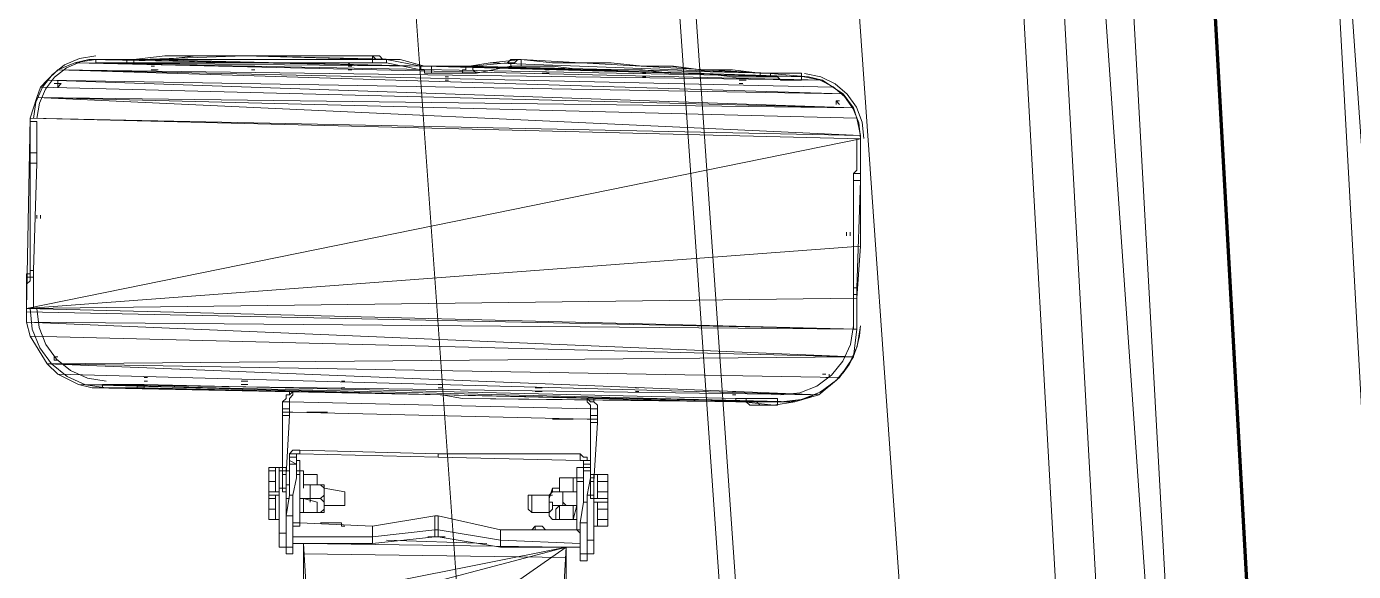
# Paper-space layout '01 Roof Support Layout' of a CAD drawing. Header units: millimetres. Extents: x 5 to 415, y 5 to 292.
# Drawn here: x 237.56 to 260.57, y 218.42 to 227.87 of the extents above; entities that cross this region are included whole.
import ezdxf

# ---------------------------------------------------------------- set-up
doc = ezdxf.new("R2010")
doc.units = ezdxf.units.MM
doc.layers.add('EXISTING', color=7, linetype='Continuous')
doc.layers.add('LOAD_BEARING_WALLS', color=7, linetype='Continuous')

# ---------------------------------------------------------------- blocks, each defined once
blk = doc.blocks.new('SHEET_01')
at = {"layer": 'EXISTING', "color": 254, "linetype": 'Continuous', "lineweight": 13}
for p, q in [((272.12, 62.3), (258.5, 257.42)), ((267.56, 66.26), (254.54, 252.92)), ((263.06, 70.22), (250.58, 248.36)), ((260.24, 69.98), (247.76, 248.18)), ((247.7, 245.06), (259.7, 73.1)), ((243.32, 242.12), (255.2, 74.72)), ((259.64, 240.56), (269.66, 59.42)), ((257.6, 238.28), (267.38, 61.4)), ((256.28, 236.78), (265.88, 62.78)), ((255.14, 235.58), (264.68, 63.86)), ((254.48, 234.8), (263.96, 64.52)), ((238.762, 227.36), (238.477, 227.315)), ((239.42, 227.3), (239.96, 227.36)), ((239.54, 227.3), (241.34, 227.36)), ((239.96, 227.3), (240.5, 227.36)), ((239.96, 227.36), (240.5, 227.36)), ((240.5, 227.36), (240.98, 227.36)), ((240.98, 227.36), (241.52, 227.36)), ((244.04, 227.3), (241.34, 227.36)), ((241.34, 227.36), (243.62, 227.3)), ((241.52, 227.36), (242, 227.36)), ((242, 227.36), (242.54, 227.36)), ((242.54, 227.36), (243.08, 227.36)), ((243.08, 227.36), (243.56, 227.36)), ((243.56, 227.3), (243.56, 227.36)), ((243.56, 227.36), (243.62, 227.3)), ((243.56, 227.36), (243.62, 227.36)), ((243.62, 227.36), (243.68, 227.36)), ((243.68, 227.36), (243.74, 227.3)), ((238.1, 227.12), (237.92, 226.94)), ((237.92, 226.94), (238.1, 227.12)), ((238.221, 227.203), (238.004, 227.034)), ((238.252, 227.152), (238.046, 226.991)), ((238.1, 227.12), (238.4, 227.24)), ((251.72, 226.7), (238.1, 227.12)), ((238.1, 227.12), (251.54, 226.82)), ((251.36, 226.94), (238.1, 227.12)), ((238.477, 227.315), (238.221, 227.203)), ((238.494, 227.258), (238.252, 227.152)), ((238.4, 227.24), (238.64, 227.3)), ((251.12, 227), (238.4, 227.24)), ((238.4, 227.24), (251.36, 226.94)), ((238.4, 227.24), (251.12, 227)), ((244.46, 227.18), (238.4, 227.24)), ((238.763, 227.3), (238.494, 227.258)), ((238.64, 227.3), (244.46, 227.18)), ((244.46, 227.18), (238.64, 227.3)), ((238.64, 227.3), (238.76, 227.3)), ((244.46, 227.18), (238.76, 227.3)), ((238.76, 227.3), (239.54, 227.3)), ((238.76, 227.24), (238.76, 227.3)), ((238.76, 227.3), (238.82, 227.3)), ((238.82, 227.3), (238.76, 227.3)), ((238.82, 227.24), (238.76, 227.24)), ((238.82, 227.3), (238.88, 227.3)), ((238.88, 227.3), (238.82, 227.3)), ((238.88, 227.24), (238.82, 227.24)), ((238.88, 227.3), (238.94, 227.3)), ((238.94, 227.3), (238.88, 227.3)), ((238.94, 227.24), (238.88, 227.24)), ((238.94, 227.3), (239, 227.3)), ((239, 227.3), (238.94, 227.3)), ((239, 227.24), (238.94, 227.24)), ((239, 227.3), (239.06, 227.3)), ((239.06, 227.3), (239, 227.3)), ((239.06, 227.24), (239, 227.24)), ((239.06, 227.3), (239.18, 227.3)), ((239.18, 227.3), (239.06, 227.3)), ((239.18, 227.24), (239.06, 227.24)), ((239.18, 227.3), (239.24, 227.3)), ((239.24, 227.3), (239.18, 227.3)), ((239.24, 227.24), (239.18, 227.24)), ((239.24, 227.3), (239.3, 227.3)), ((239.3, 227.3), (239.24, 227.3)), ((239.3, 227.24), (239.24, 227.24)), ((239.3, 227.24), (239.3, 227.3)), ((239.3, 227.3), (239.36, 227.3)), ((239.36, 227.24), (239.3, 227.24)), ((239.36, 227.3), (239.42, 227.3)), ((239.42, 227.24), (239.36, 227.24)), ((239.42, 227.24), (239.42, 227.3)), ((239.42, 227.3), (239.96, 227.3)), ((239.96, 227.24), (239.42, 227.24)), ((244.46, 227.18), (239.54, 227.3)), ((239.54, 227.3), (244.04, 227.3)), ((239.78, 227.18), (239.72, 227.18)), ((239.72, 227.12), (239.72, 227.12)), ((239.72, 227.12), (239.78, 227.12)), ((239.78, 227.12), (239.72, 227.12)), ((239.78, 227.18), (239.78, 227.18)), ((239.78, 227.12), (239.78, 227.12)), ((239.78, 227.12), (239.84, 227.12)), ((240.5, 227.24), (239.96, 227.24)), ((240.98, 227.24), (240.5, 227.24)), ((241.52, 227.24), (240.98, 227.24)), ((241.46, 227.24), (241.4, 227.24)), ((241.4, 227.18), (241.46, 227.18)), ((241.52, 227.24), (241.46, 227.24)), ((241.46, 227.18), (241.52, 227.18)), ((241.46, 227.18), (241.46, 227.18)), ((241.52, 227.12), (241.46, 227.12)), ((241.46, 227.12), (241.46, 227.12)), ((242, 227.24), (241.52, 227.24)), ((242.54, 227.24), (242, 227.24)), ((243.08, 227.24), (242.54, 227.24)), ((243.56, 227.24), (243.08, 227.24)), ((243.2, 227.18), (243.14, 227.24)), ((243.14, 227.18), (243.2, 227.18)), ((243.14, 227.18), (243.14, 227.18)), ((243.2, 227.12), (243.14, 227.12)), ((243.56, 227.24), (243.56, 227.3)), ((243.62, 227.24), (243.56, 227.24)), ((243.62, 227.3), (244.04, 227.3)), ((243.62, 227.3), (243.68, 227.3)), ((243.68, 227.24), (243.62, 227.24)), ((243.68, 227.3), (243.74, 227.3)), ((243.74, 227.24), (243.68, 227.24)), ((243.74, 227.3), (243.8, 227.3)), ((243.8, 227.24), (243.74, 227.24)), ((243.8, 227.24), (243.8, 227.3)), ((243.8, 227.3), (244.4, 227.18)), ((244.4, 227.12), (243.8, 227.24)), ((244.04, 227.3), (244.46, 227.18)), ((244.4, 227.12), (244.4, 227.18)), ((244.4, 227.18), (244.46, 227.18)), ((244.46, 227.12), (244.4, 227.12)), ((251.12, 227), (244.46, 227.18)), ((244.46, 227.18), (244.88, 227.18)), ((244.46, 227.18), (244.52, 227.18)), ((244.46, 227.06), (244.46, 227.12)), ((244.52, 227.18), (244.58, 227.18)), ((244.58, 227.18), (244.58, 227.12)), ((244.58, 227.18), (245.18, 227.18)), ((245.18, 227.18), (244.58, 227.18)), ((244.58, 227.12), (244.58, 227.06)), ((251.12, 227), (244.88, 227.18)), ((244.88, 227.18), (245.24, 227.18)), ((245.12, 227.06), (245.12, 227.12)), ((245.12, 227.12), (245.18, 227.12)), ((245.18, 227.12), (245.18, 227.18)), ((245.18, 227.18), (245.24, 227.18)), ((245.24, 227.18), (245.6, 227.24)), ((251.12, 227), (245.24, 227.18)), ((250.4, 227.06), (245.24, 227.18)), ((245.24, 227.18), (245.3, 227.18)), ((245.3, 227.18), (245.9, 227.24)), ((245.3, 227.12), (245.3, 227.18)), ((245.36, 227.06), (245.3, 227.12)), ((245.96, 227.18), (245.36, 227.06)), ((245.6, 227.24), (246.14, 227.3)), ((245.6, 227.24), (250.4, 227.06)), ((250.4, 227.06), (245.6, 227.24)), ((245.9, 227.24), (245.96, 227.3)), ((245.96, 227.24), (245.9, 227.24)), ((245.9, 227.24), (245.96, 227.24)), ((245.96, 227.3), (246.02, 227.3)), ((246.02, 227.24), (245.96, 227.24)), ((245.96, 227.24), (245.96, 227.18)), ((246.02, 227.18), (245.96, 227.18)), ((246.08, 227.3), (246.02, 227.24)), ((246.02, 227.3), (246.08, 227.3)), ((246.08, 227.18), (246.02, 227.18)), ((246.14, 227.3), (246.08, 227.3)), ((246.08, 227.3), (246.14, 227.3)), ((246.14, 227.18), (246.08, 227.18)), ((246.14, 227.3), (250.4, 227.06)), ((246.14, 227.24), (246.14, 227.3)), ((246.14, 227.3), (246.68, 227.24)), ((246.68, 227.24), (246.14, 227.3)), ((246.14, 227.18), (246.14, 227.24)), ((246.68, 227.18), (246.14, 227.18)), ((246.62, 227.12), (246.56, 227.12)), ((246.56, 227.12), (246.56, 227.12)), ((246.68, 227.24), (247.22, 227.24)), ((247.22, 227.24), (246.68, 227.24)), ((247.22, 227.12), (246.68, 227.18)), ((247.22, 227.24), (247.7, 227.24)), ((247.7, 227.24), (247.22, 227.24)), ((247.7, 227.12), (247.22, 227.12)), ((247.7, 227.24), (248.24, 227.18)), ((248.24, 227.18), (247.7, 227.24)), ((248.24, 227.12), (247.7, 227.12)), ((248.24, 227.18), (248.72, 227.18)), ((248.78, 227.18), (248.24, 227.18)), ((248.72, 227.06), (248.24, 227.12)), ((248.72, 227.18), (249.26, 227.12)), ((249.26, 227.12), (248.78, 227.18)), ((249.26, 227.12), (249.8, 227.12)), ((249.8, 227.12), (249.26, 227.12)), ((249.8, 227.12), (250.28, 227.06)), ((250.28, 227.06), (249.8, 227.12)), ((237.92, 226.94), (237.8, 226.82)), ((237.8, 226.82), (237.92, 226.94)), ((238.004, 227.034), (237.835, 226.816)), ((238.046, 226.991), (237.887, 226.785)), ((251.9, 226.46), (237.92, 226.94)), ((237.92, 226.94), (251.72, 226.7)), ((238.1, 226.88), (238.04, 226.88)), ((238.1, 226.94), (238.1, 226.88)), ((238.1, 226.82), (238.16, 226.88)), ((238.16, 226.88), (238.1, 226.88)), ((238.1, 226.88), (238.1, 226.82)), ((238.1, 226.88), (238.1, 226.88)), ((238.1, 226.82), (238.1, 226.88)), ((238.1, 226.88), (238.16, 226.88)), ((244.52, 227.06), (244.46, 227.06)), ((244.58, 227.06), (244.52, 227.06)), ((245.12, 227.06), (244.58, 227.06)), ((244.88, 227.06), (244.82, 227.06)), ((244.82, 227), (244.88, 227)), ((244.88, 227), (244.82, 227)), ((244.88, 226.94), (244.82, 226.94)), ((244.88, 227), (244.88, 227)), ((245.18, 227.06), (245.12, 227.06)), ((245.24, 227.06), (245.18, 227.06)), ((245.3, 227.06), (245.24, 227.06)), ((245.36, 227.06), (245.3, 227.06)), ((246.5, 227.06), (246.56, 227.06)), ((246.56, 227.06), (246.62, 227.06)), ((246.62, 227.06), (246.56, 227.06)), ((246.56, 227.06), (246.56, 227.06)), ((248.3, 227.06), (248.24, 227.06)), ((248.24, 227), (248.3, 227)), ((248.3, 227), (248.24, 227)), ((248.24, 227), (248.24, 227)), ((249.26, 227.06), (248.72, 227.06)), ((249.8, 227), (249.26, 227.06)), ((250.28, 227), (249.8, 227)), ((249.98, 226.94), (249.92, 226.94)), ((249.92, 226.94), (249.98, 226.94)), ((249.92, 226.88), (249.92, 226.88)), ((249.98, 226.88), (249.92, 226.88)), ((249.98, 226.94), (250.04, 226.94)), ((249.98, 226.94), (249.98, 226.94)), ((249.98, 226.88), (249.98, 226.88)), ((250.34, 227.06), (250.28, 227.06)), ((250.28, 227.06), (250.28, 227)), ((250.28, 227), (250.34, 227)), ((250.4, 227.06), (250.34, 227.06)), ((250.34, 227), (250.4, 227)), ((250.4, 227.06), (251.12, 227)), ((250.46, 227.06), (250.4, 227.06)), ((250.4, 227), (250.46, 227)), ((250.52, 227.06), (250.46, 227.06)), ((250.46, 227), (250.46, 227.06)), ((250.46, 227.06), (250.52, 227.06)), ((250.46, 227), (250.52, 227)), ((250.58, 227.06), (250.52, 227.06)), ((250.52, 227.06), (250.58, 227.06)), ((250.52, 227), (250.58, 227)), ((250.64, 227.06), (250.58, 227.06)), ((250.58, 227.06), (250.64, 227.06)), ((250.58, 227), (250.64, 226.94)), ((250.7, 227.06), (250.64, 227.06)), ((250.64, 227.06), (250.7, 227.06)), ((250.64, 226.94), (250.7, 226.94)), ((250.82, 227.06), (250.7, 227.06)), ((250.7, 227.06), (250.82, 227.06)), ((250.7, 226.94), (250.76, 226.94)), ((250.76, 226.94), (250.88, 226.94)), ((250.88, 227.06), (250.82, 227.06)), ((250.82, 227.06), (250.88, 227.06)), ((250.94, 227.06), (250.88, 227.06)), ((250.88, 227.06), (250.94, 227.06)), ((250.88, 226.94), (250.94, 226.94)), ((251, 227.06), (250.94, 227.06)), ((250.94, 227.06), (251, 227.06)), ((250.94, 226.94), (251, 226.94)), ((251, 227), (251, 227.06)), ((251, 226.94), (251, 227)), ((251.312, 226.943), (251.044, 226.997)), ((251.331, 227), (251.049, 227.057)), ((251.36, 226.94), (251.12, 227)), ((251.12, 227), (251.36, 226.94)), ((251.549, 226.826), (251.312, 226.943)), ((251.582, 226.877), (251.331, 227)), ((251.54, 226.82), (251.36, 226.94)), ((251.36, 226.94), (251.54, 226.82)), ((237.835, 226.816), (237.724, 226.56)), ((237.74, 226.64), (237.8, 226.82)), ((237.887, 226.785), (237.782, 226.543)), ((237.8, 226.82), (251.9, 226.46)), ((251.54, 226.82), (251.72, 226.7)), ((251.746, 226.657), (251.549, 226.826)), ((251.791, 226.697), (251.582, 226.877)), ((251.72, 226.7), (251.9, 226.46)), ((251.897, 226.444), (251.746, 226.657)), ((251.95, 226.472), (251.791, 226.697)), ((237.74, 226.64), (237.62, 226.28)), ((237.62, 226.28), (237.74, 226.64)), ((237.724, 226.56), (237.68, 226.275)), ((252.02, 225.98), (237.74, 226.64)), ((237.74, 226.64), (251.96, 226.28)), ((251.9, 226.46), (237.74, 226.64)), ((237.782, 226.543), (237.74, 226.274)), ((251.66, 226.58), (251.6, 226.58)), ((251.6, 226.58), (251.66, 226.52)), ((251.66, 226.52), (251.6, 226.58)), ((251.6, 226.58), (251.6, 226.58)), ((251.6, 226.58), (251.6, 226.52)), ((251.991, 226.197), (251.897, 226.444)), ((251.96, 226.28), (251.9, 226.46)), ((251.9, 226.46), (251.96, 226.28)), ((252.049, 226.211), (251.95, 226.472)), ((237.62, 226.28), (237.56, 222.98)), ((237.56, 222.98), (237.62, 226.28)), ((252.02, 225.92), (237.62, 226.28)), ((237.62, 226.28), (252.02, 225.98)), ((237.62, 226.16), (237.62, 226.22)), ((237.62, 226.22), (237.68, 226.22)), ((237.62, 226.22), (237.62, 226.16)), ((237.68, 226.22), (237.74, 226.22)), ((237.74, 226.22), (237.74, 226.16)), ((251.96, 226.28), (252.02, 225.98)), ((252.02, 225.926), (251.991, 226.197)), ((252.08, 225.925), (252.049, 226.211)), ((237.62, 226.1), (237.62, 226.16)), ((237.62, 226.16), (237.62, 226.1)), ((237.62, 226.04), (237.62, 226.1)), ((237.62, 226.1), (237.62, 226.04)), ((237.62, 225.92), (237.62, 226.04)), ((237.62, 226.04), (237.62, 225.92)), ((237.74, 226.16), (237.74, 226.1)), ((237.74, 226.1), (237.74, 226.04)), ((237.74, 226.04), (237.74, 225.92)), ((252.02, 225.98), (252.02, 225.92)), ((237.56, 222.98), (252.02, 225.92)), ((237.62, 225.86), (237.62, 225.92)), ((237.62, 225.92), (237.62, 225.86)), ((237.62, 225.8), (237.62, 225.86)), ((237.62, 225.86), (237.62, 225.8)), ((237.62, 225.74), (237.62, 225.8)), ((237.62, 225.8), (237.62, 225.74)), ((237.62, 225.68), (237.62, 225.74)), ((237.62, 225.74), (237.62, 225.68)), ((237.74, 225.92), (237.74, 225.86)), ((237.74, 225.86), (237.74, 225.8)), ((237.74, 225.8), (237.74, 225.74)), ((237.74, 225.74), (237.74, 225.68)), ((251.96, 225.86), (251.96, 225.92)), ((251.96, 225.92), (252.02, 225.92)), ((251.96, 225.74), (251.96, 225.86)), ((251.96, 225.68), (251.96, 225.74)), ((252.02, 225.92), (252.02, 224.06)), ((252.02, 225.92), (252.02, 225.8)), ((252.02, 225.8), (252.02, 225.74)), ((252.02, 225.74), (252.02, 225.68)), ((237.68, 225.68), (237.62, 225.68)), ((237.62, 225.62), (237.62, 225.68)), ((237.62, 225.68), (237.62, 225.62)), ((237.62, 225.56), (237.62, 225.62)), ((237.62, 225.62), (237.62, 225.56)), ((237.62, 225.5), (237.62, 225.56)), ((237.62, 225.56), (237.62, 225.5)), ((237.62, 223.64), (237.62, 225.5)), ((237.62, 225.5), (237.68, 225.5)), ((237.62, 225.5), (237.62, 223.64)), ((237.74, 225.68), (237.68, 225.68)), ((237.74, 225.5), (237.68, 223.64)), ((237.68, 225.5), (237.74, 225.5)), ((237.74, 225.68), (237.74, 225.62)), ((237.74, 225.62), (237.74, 225.56)), ((237.74, 225.56), (237.74, 225.5)), ((251.96, 225.62), (251.96, 225.68)), ((251.96, 225.56), (251.96, 225.62)), ((251.96, 225.5), (251.96, 225.56)), ((251.96, 225.38), (251.96, 225.5)), ((252.02, 225.68), (252.02, 225.62)), ((252.02, 225.62), (252.02, 225.56)), ((252.02, 225.56), (252.02, 225.5)), ((252.02, 225.5), (252.02, 225.38)), ((251.9, 225.32), (251.96, 225.38)), ((251.96, 225.32), (251.9, 225.32)), ((251.9, 225.26), (251.9, 225.32)), ((252.02, 225.32), (251.96, 225.32)), ((252.02, 225.38), (252.02, 225.32)), ((252.02, 225.32), (252.02, 225.26)), ((252.02, 225.26), (252.02, 225.32)), ((251.9, 225.2), (251.9, 225.26)), ((251.9, 223.34), (251.9, 225.2)), ((251.9, 225.2), (251.96, 225.2)), ((251.96, 225.2), (252.02, 225.2)), ((252.02, 225.2), (251.96, 223.34)), ((252.02, 225.26), (252.02, 225.2)), ((252.02, 225.2), (252.02, 225.26)), ((237.74, 224.6), (237.74, 224.54)), ((237.8, 224.54), (237.8, 224.6)), ((237.8, 224.6), (237.8, 224.54)), ((237.8, 224.6), (237.8, 224.6)), ((251.78, 224.3), (251.78, 224.24)), ((251.84, 224.24), (251.84, 224.3)), ((251.84, 224.24), (251.84, 224.24)), ((252.02, 224.06), (237.56, 222.98)), ((251.96, 223.16), (252.02, 224.06)), ((252.02, 224.06), (251.96, 223.16)), ((237.56, 223.52), (237.56, 223.58)), ((237.56, 223.58), (237.62, 223.58)), ((237.56, 223.52), (237.56, 223.46)), ((237.62, 223.52), (237.56, 223.52)), ((237.56, 223.46), (237.56, 223.4)), ((237.56, 223.4), (237.62, 223.46)), ((237.68, 223.64), (237.62, 223.64)), ((237.62, 223.64), (237.62, 223.58)), ((237.62, 223.58), (237.62, 223.64)), ((237.62, 223.58), (237.62, 223.52)), ((237.62, 223.46), (237.62, 223.52)), ((237.62, 223.52), (237.68, 223.52)), ((237.68, 223.64), (237.68, 223.58)), ((237.68, 223.58), (237.68, 223.52)), ((237.68, 223.52), (237.68, 223.46)), ((237.68, 223.46), (237.68, 223.4)), ((237.56, 223.4), (237.56, 223.34)), ((237.56, 223.34), (237.56, 223.4)), ((237.56, 223.34), (237.56, 223.22)), ((237.56, 223.22), (237.56, 223.34)), ((237.56, 223.22), (237.56, 223.16)), ((237.56, 223.16), (237.56, 223.22)), ((237.68, 223.4), (237.68, 223.28)), ((237.68, 223.28), (237.68, 223.22)), ((237.68, 223.22), (237.68, 223.16)), ((251.9, 223.28), (251.9, 223.34)), ((251.9, 223.34), (251.96, 223.34)), ((251.9, 223.22), (251.9, 223.28)), ((251.96, 223.22), (251.9, 223.22)), ((251.9, 223.1), (251.9, 223.22)), ((251.96, 223.34), (251.96, 223.28)), ((251.96, 223.28), (251.96, 223.22)), ((251.96, 223.1), (251.96, 223.22)), ((251.96, 223.22), (251.96, 223.1)), ((237.56, 222.98), (251.96, 223.16)), ((237.56, 223.16), (237.56, 223.1)), ((237.56, 223.1), (237.56, 223.16)), ((237.56, 223.1), (237.56, 223.04)), ((237.56, 223.04), (237.56, 223.1)), ((237.56, 223.04), (237.56, 222.98)), ((237.56, 222.98), (237.56, 223.04)), ((237.56, 222.98), (251.96, 222.62)), ((251.96, 222.62), (237.56, 222.98)), ((237.56, 222.92), (237.56, 222.98)), ((237.62, 222.98), (237.56, 222.98)), ((237.62, 222.981), (237.66, 222.621)), ((237.68, 222.98), (237.62, 222.98)), ((237.68, 223.16), (237.68, 223.1)), ((237.68, 223.1), (237.68, 223.04)), ((237.68, 223.04), (237.68, 222.98)), ((237.74, 222.978), (237.777, 222.65)), ((251.9, 223.04), (251.9, 223.1)), ((251.9, 222.98), (251.9, 223.04)), ((251.9, 222.92), (251.9, 222.98)), ((251.96, 223.16), (251.96, 222.62)), ((251.96, 223.04), (251.96, 223.1)), ((251.96, 223.1), (251.96, 223.04)), ((251.96, 222.98), (251.96, 223.04)), ((251.96, 223.04), (251.96, 222.98)), ((251.96, 222.92), (251.96, 222.98)), ((251.96, 222.98), (251.96, 222.92)), ((251.96, 222.62), (237.56, 222.92)), ((237.56, 222.92), (237.56, 222.74)), ((237.56, 222.74), (237.56, 222.92)), ((237.56, 222.74), (237.62, 222.5)), ((251.9, 222.14), (237.56, 222.74)), ((237.56, 222.74), (251.96, 222.62)), ((237.62, 222.5), (237.56, 222.74)), ((251.9, 222.86), (251.9, 222.92)), ((251.9, 222.8), (251.9, 222.86)), ((251.9, 222.68), (251.9, 222.8)), ((251.96, 222.86), (251.96, 222.92)), ((251.96, 222.92), (251.96, 222.86)), ((251.96, 222.8), (251.96, 222.86)), ((251.96, 222.86), (251.96, 222.8)), ((251.96, 222.68), (251.96, 222.8)), ((251.96, 222.8), (251.96, 222.68)), ((237.66, 222.621), (237.789, 222.295)), ((237.777, 222.65), (237.894, 222.354)), ((251.848, 222.356), (251.9, 222.682)), ((251.9, 222.62), (251.9, 222.68)), ((251.96, 222.62), (251.9, 222.14)), ((251.96, 222.62), (251.9, 222.62)), ((251.96, 222.62), (251.96, 222.68)), ((251.96, 222.68), (251.96, 222.62)), ((251.963, 222.322), (252.02, 222.679)), ((252.004, 222.502), (252.02, 222.679)), ((237.62, 222.5), (251.9, 222.14)), ((237.92, 222.02), (237.62, 222.5)), ((237.789, 222.295), (237.994, 222.017)), ((237.894, 222.354), (238.081, 222.1)), ((251.718, 222.065), (251.848, 222.356)), ((251.82, 222.002), (251.963, 222.322)), ((251.905, 222.165), (251.965, 222.33)), ((251.965, 222.33), (252.004, 222.502)), ((251.9, 222.14), (237.92, 222.02)), ((238.1, 222.14), (238.04, 222.14)), ((238.04, 222.14), (238.04, 222.08)), ((238.04, 222.14), (238.1, 222.14)), ((238.04, 222.14), (238.04, 222.14)), ((238.04, 222.08), (238.1, 222.08)), ((238.081, 222.1), (238.325, 221.902)), ((251.52, 221.821), (251.718, 222.065)), ((251.66, 221.78), (251.9, 222.14)), ((251.9, 222.14), (251.66, 221.78)), ((251.824, 222.009), (251.905, 222.165)), ((238.1, 221.84), (237.92, 222.02)), ((237.92, 222.02), (251.3, 221.48)), ((251.3, 221.48), (237.92, 222.02)), ((237.92, 222.02), (251.66, 221.78)), ((237.994, 222.017), (238.262, 221.8)), ((251.3, 221.48), (238.1, 221.84)), ((238.1, 221.84), (238.46, 221.66)), ((238.46, 221.66), (238.1, 221.84)), ((238.325, 221.902), (238.616, 221.772)), ((251.267, 221.634), (251.52, 221.821)), ((251.42, 221.84), (251.36, 221.84)), ((251.36, 221.84), (251.42, 221.84)), ((251.42, 221.84), (251.42, 221.84)), ((251.48, 221.78), (251.48, 221.84)), ((251.603, 221.734), (251.82, 222.002)), ((251.603, 221.734), (251.723, 221.865)), ((251.723, 221.865), (251.824, 222.009)), ((238.262, 221.8), (238.582, 221.657)), ((250.88, 221.36), (238.46, 221.66)), ((238.46, 221.66), (244.76, 221.48)), ((238.7, 221.6), (238.46, 221.66)), ((238.46, 221.66), (251.3, 221.48)), ((238.582, 221.657), (238.939, 221.6)), ((238.616, 221.772), (238.942, 221.72)), ((238.7, 221.6), (244.76, 221.48)), ((244.76, 221.48), (238.7, 221.6)), ((239.18, 221.6), (238.7, 221.6)), ((238.88, 221.6), (238.88, 221.66)), ((238.88, 221.66), (238.94, 221.66)), ((238.88, 221.6), (238.94, 221.6)), ((238.94, 221.6), (238.88, 221.6)), ((238.94, 221.66), (239, 221.66)), ((238.94, 221.6), (239, 221.6)), ((239, 221.6), (238.94, 221.6)), ((239, 221.66), (239.12, 221.66)), ((239, 221.6), (239.12, 221.6)), ((239.12, 221.6), (239, 221.6)), ((239.12, 221.66), (239.18, 221.66)), ((239.12, 221.6), (239.18, 221.6)), ((239.18, 221.6), (239.12, 221.6)), ((239.18, 221.66), (239.24, 221.66)), ((244.76, 221.48), (239.18, 221.6)), ((239.18, 221.6), (239.24, 221.6)), ((239.24, 221.6), (239.18, 221.6)), ((239.24, 221.66), (239.3, 221.66)), ((239.24, 221.6), (239.3, 221.6)), ((239.3, 221.6), (239.24, 221.6)), ((239.3, 221.66), (239.36, 221.66)), ((239.3, 221.6), (239.36, 221.6)), ((239.36, 221.6), (239.3, 221.6)), ((239.36, 221.66), (239.48, 221.66)), ((239.36, 221.6), (239.48, 221.6)), ((239.48, 221.6), (239.36, 221.6)), ((239.48, 221.66), (239.54, 221.66)), ((239.48, 221.6), (239.48, 221.66)), ((239.54, 221.6), (239.48, 221.6)), ((239.48, 221.6), (239.54, 221.6)), ((239.54, 221.66), (239.6, 221.66)), ((239.6, 221.6), (239.54, 221.6)), ((239.54, 221.6), (239.6, 221.6)), ((239.66, 221.78), (239.6, 221.78)), ((239.6, 221.72), (239.66, 221.72)), ((239.6, 221.66), (249.86, 221.42)), ((239.6, 221.6), (239.6, 221.66)), ((249.86, 221.36), (239.6, 221.6)), ((239.66, 221.72), (239.66, 221.72)), ((241.4, 221.72), (241.28, 221.72)), ((241.28, 221.66), (241.4, 221.66)), ((241.34, 221.72), (241.34, 221.72)), ((243.08, 221.72), (243.02, 221.72)), ((243.02, 221.66), (243.02, 221.66)), ((243.02, 221.6), (243.08, 221.6)), ((244.76, 221.66), (244.7, 221.66)), ((244.7, 221.6), (244.76, 221.6)), ((244.76, 221.6), (244.76, 221.6)), ((246.5, 221.6), (246.38, 221.6)), ((246.44, 221.6), (246.44, 221.6)), ((248.18, 221.6), (248.12, 221.6)), ((250.97, 221.517), (251.267, 221.634)), ((251.66, 221.78), (251.3, 221.48)), ((251.317, 221.525), (251.466, 221.62)), ((251.325, 221.529), (251.603, 221.734)), ((251.42, 221.78), (251.48, 221.78)), ((251.466, 221.62), (251.603, 221.734)), ((242, 221.36), (242.06, 221.42)), ((242.12, 221.36), (242, 221.36)), ((242, 221.36), (242, 221.24)), ((242.06, 221.42), (242.06, 221.48)), ((242.06, 221.48), (242.12, 221.48)), ((242.12, 221.54), (242.12, 221.48)), ((242.12, 221.48), (242.18, 221.54)), ((242.18, 221.48), (242.12, 221.42)), ((242.12, 221.42), (242.12, 221.36)), ((242.12, 221.36), (247.34, 221.24)), ((242.12, 221.24), (242.12, 221.36)), ((242.12, 221.36), (242.12, 221.24)), ((242.18, 221.54), (242.18, 221.48)), ((244.76, 221.48), (250.88, 221.36)), ((245.12, 221.42), (244.76, 221.48)), ((250.88, 221.36), (245.12, 221.42)), ((249.98, 221.36), (245.12, 221.42)), ((246.38, 221.54), (246.5, 221.54)), ((247.34, 221.36), (247.28, 221.42)), ((247.28, 221.42), (247.28, 221.36)), ((247.28, 221.36), (247.34, 221.3)), ((247.4, 221.36), (247.34, 221.36)), ((247.4, 221.36), (247.4, 221.42)), ((247.46, 221.3), (247.4, 221.36)), ((248.12, 221.54), (248.18, 221.54)), ((248.12, 221.54), (248.12, 221.54)), ((249.86, 221.54), (249.8, 221.54)), ((249.8, 221.48), (249.86, 221.48)), ((249.86, 221.48), (249.86, 221.48)), ((249.86, 221.42), (249.92, 221.42)), ((249.86, 221.42), (249.86, 221.36)), ((249.86, 221.36), (249.92, 221.36)), ((249.92, 221.36), (249.86, 221.36)), ((249.92, 221.42), (249.98, 221.42)), ((249.92, 221.36), (249.98, 221.36)), ((249.98, 221.36), (249.92, 221.36)), ((249.98, 221.42), (250.04, 221.42)), ((249.98, 221.36), (250.88, 221.36)), ((250.52, 221.3), (249.98, 221.36)), ((249.98, 221.36), (250.04, 221.36)), ((250.04, 221.36), (249.98, 221.36)), ((250.04, 221.42), (250.1, 221.42)), ((250.04, 221.36), (250.04, 221.42)), ((250.04, 221.36), (250.1, 221.3)), ((250.1, 221.36), (250.04, 221.36)), ((250.1, 221.42), (250.16, 221.42)), ((250.16, 221.36), (250.1, 221.36)), ((250.16, 221.42), (250.22, 221.42)), ((250.22, 221.36), (250.16, 221.36)), ((250.22, 221.42), (250.34, 221.42)), ((250.28, 221.3), (250.22, 221.36)), ((250.34, 221.42), (250.4, 221.42)), ((250.4, 221.42), (250.46, 221.42)), ((250.46, 221.42), (250.52, 221.42)), ((250.52, 221.42), (250.58, 221.42)), ((250.88, 221.36), (250.52, 221.3)), ((250.58, 221.42), (250.58, 221.36)), ((250.58, 221.36), (250.58, 221.3)), ((250.639, 221.36), (250.999, 221.4)), ((250.639, 221.36), (250.817, 221.368)), ((250.642, 221.48), (250.97, 221.517)), ((250.817, 221.368), (250.991, 221.399)), ((251.3, 221.48), (250.88, 221.36)), ((250.991, 221.399), (251.158, 221.451)), ((250.999, 221.4), (251.325, 221.529)), ((251.158, 221.451), (251.317, 221.525)), ((242, 221.24), (242, 221.18)), ((242.12, 221.24), (242, 221.24)), ((242, 221.18), (242.12, 221.18)), ((242, 221.12), (242, 221.18)), ((242.12, 221.18), (242.12, 221.24)), ((242.18, 221.18), (242.12, 221.18)), ((242.12, 221.18), (242.12, 221.12)), ((247.28, 221.06), (242.18, 221.18)), ((242.48, 221.18), (242.42, 221.18)), ((242.42, 221.18), (242.48, 221.18)), ((242.42, 221.18), (242.42, 221.18)), ((242.48, 221.18), (242.54, 221.18)), ((242.54, 221.18), (242.6, 221.18)), ((242.6, 221.18), (242.54, 221.18)), ((242.6, 221.18), (242.66, 221.18)), ((242.66, 221.18), (242.6, 221.18)), ((242.66, 221.18), (242.72, 221.18)), ((242.72, 221.18), (242.78, 221.18)), ((242.78, 221.18), (242.72, 221.18)), ((247.34, 221.3), (247.34, 221.24)), ((247.34, 221.24), (247.34, 221.12)), ((247.34, 221.24), (247.46, 221.24)), ((247.34, 221.12), (247.34, 221.24)), ((247.46, 221.24), (247.46, 221.3)), ((247.46, 221.12), (247.46, 221.24)), ((250.1, 221.3), (250.16, 221.3)), ((250.16, 221.3), (250.22, 221.3)), ((250.22, 221.3), (250.28, 221.3)), ((250.28, 221.3), (250.4, 221.3)), ((250.4, 221.3), (250.28, 221.3)), ((250.4, 221.3), (250.46, 221.3)), ((250.46, 221.3), (250.4, 221.3)), ((250.46, 221.3), (250.52, 221.3)), ((250.52, 221.3), (250.46, 221.3)), ((250.52, 221.3), (250.58, 221.3)), ((250.58, 221.3), (250.52, 221.3)), ((242.12, 221.12), (242, 221.12)), ((242, 221.12), (242, 220.1)), ((242.06, 220.1), (242.12, 221.12)), ((246.68, 221.06), (246.74, 221.06)), ((246.74, 221.06), (246.8, 221.06)), ((246.8, 221.06), (246.86, 221.06)), ((246.86, 221.06), (246.8, 221.06)), ((246.92, 221.06), (246.86, 221.06)), ((246.86, 221.06), (246.92, 221.06)), ((246.92, 221.06), (246.98, 221.06)), ((246.98, 221.06), (247.04, 221.06)), ((247.04, 221.06), (246.98, 221.06)), ((247.34, 221.06), (247.28, 221.06)), ((247.34, 221.12), (247.34, 221.06)), ((247.46, 221.12), (247.34, 221.12)), ((247.34, 221.06), (247.46, 221.06)), ((247.34, 221), (247.34, 221.06)), ((247.46, 221), (247.34, 221)), ((247.34, 221), (247.34, 219.98)), ((247.4, 219.98), (247.46, 221)), ((247.46, 221.06), (247.46, 221.12)), ((247.46, 221.06), (247.46, 221)), ((242.18, 220.52), (242.12, 220.46)), ((242.12, 220.46), (242.12, 220.4)), ((242.24, 220.46), (242.12, 220.46)), ((242.24, 220.52), (242.18, 220.52)), ((242.3, 220.52), (242.24, 220.52)), ((242.3, 220.46), (242.24, 220.46)), ((242.24, 220.46), (242.24, 220.4)), ((242.3, 220.52), (244.7, 220.46)), ((242.3, 220.46), (242.3, 220.52)), ((244.7, 220.4), (242.3, 220.46)), ((247.16, 220.46), (244.7, 220.46)), ((244.7, 220.46), (244.7, 220.4)), ((247.16, 220.46), (247.22, 220.4)), ((247.16, 220.34), (247.16, 220.46)), ((241.76, 220.22), (241.76, 220.16)), ((241.88, 220.22), (241.76, 220.22)), ((241.76, 220.22), (241.76, 220.1)), ((241.94, 220.22), (241.88, 220.22)), ((241.88, 220.22), (241.88, 219.8)), ((242.06, 220.22), (241.94, 220.22)), ((241.94, 220.22), (241.94, 220.16)), ((242.06, 220.16), (242.06, 220.22)), ((242.06, 220.22), (242.06, 220.22)), ((242.24, 220.4), (242.12, 220.4)), ((242.12, 220.4), (242.12, 220.34)), ((242.24, 220.28), (242.12, 220.34)), ((242.12, 220.34), (242.12, 220.28)), ((242.24, 220.28), (242.12, 220.28)), ((242.12, 220.28), (242.12, 219.74)), ((242.24, 220.34), (242.24, 220.4)), ((242.3, 220.34), (242.24, 220.34)), ((242.24, 220.34), (242.24, 220.16)), ((242.3, 220.16), (242.3, 220.34)), ((242.3, 220.16), (242.3, 220.22)), ((244.7, 220.4), (247.16, 220.34)), ((247.22, 220.22), (247.1, 220.22)), ((247.1, 220.22), (247.1, 220.04)), ((247.16, 220.34), (247.22, 220.34)), ((247.22, 220.4), (247.28, 220.4)), ((247.22, 220.34), (247.28, 220.34)), ((247.22, 220.28), (247.22, 220.34)), ((247.34, 220.28), (247.22, 220.28)), ((247.22, 220.28), (247.22, 220.22)), ((247.22, 220.04), (247.22, 220.22)), ((247.22, 220.22), (247.34, 220.22)), ((247.28, 220.4), (247.28, 220.34)), ((247.28, 220.34), (247.34, 220.34)), ((247.34, 220.34), (247.34, 220.28)), ((247.34, 220.28), (247.34, 220.34)), ((247.34, 220.22), (247.34, 220.28)), ((247.34, 220.22), (247.34, 220.16)), ((241.76, 220.1), (241.76, 220.16)), ((241.76, 220.16), (241.88, 220.16)), ((241.76, 219.98), (241.76, 220.1)), ((241.76, 220.1), (241.76, 219.92)), ((241.88, 219.98), (241.76, 219.98)), ((241.76, 219.92), (241.76, 219.98)), ((242.06, 220.16), (241.94, 220.16)), ((241.94, 220.16), (241.94, 219.86)), ((242, 220.1), (242.06, 220.1)), ((242, 220.04), (242, 220.1)), ((242, 219.98), (242, 220.04)), ((242, 219.92), (242, 219.98)), ((242.12, 220.16), (242.06, 220.16)), ((242.06, 219.86), (242.06, 220.16)), ((242.06, 220.1), (242.06, 220.04)), ((242.06, 220.04), (242.06, 219.98)), ((242.06, 219.98), (242.06, 219.92)), ((242.24, 220.04), (242.18, 219.74)), ((242.3, 220.16), (242.24, 220.16)), ((242.24, 220.16), (242.24, 220.1)), ((242.24, 220.1), (242.3, 220.1)), ((242.24, 220.1), (242.24, 220.04)), ((242.36, 220.16), (242.3, 220.16)), ((242.3, 220.1), (242.3, 220.16)), ((242.3, 220.1), (242.3, 219.26)), ((242.36, 219.98), (242.36, 220.16)), ((242.36, 220.1), (242.36, 220.16)), ((242.36, 220.1), (242.36, 219.92)), ((242.6, 220.1), (242.36, 220.1)), ((242.36, 219.86), (242.36, 219.98)), ((242.6, 220.04), (242.6, 220.1)), ((242.6, 219.92), (242.6, 220.04)), ((247.04, 220.04), (246.8, 220.04)), ((246.8, 220.04), (246.8, 219.98)), ((246.8, 220.04), (246.8, 219.8)), ((246.8, 219.98), (246.8, 219.86)), ((247.1, 220.04), (247.04, 220.04)), ((247.04, 219.8), (247.04, 220.04)), ((247.1, 220.1), (247.1, 220.04)), ((247.1, 219.8), (247.1, 220.04)), ((247.1, 220.04), (247.1, 219.98)), ((247.22, 220.04), (247.1, 220.04)), ((247.1, 219.98), (247.22, 219.98)), ((247.1, 219.98), (247.1, 219.14)), ((247.22, 220.16), (247.34, 220.16)), ((247.22, 219.98), (247.22, 220.04)), ((247.22, 219.92), (247.22, 219.98)), ((247.28, 219.74), (247.34, 220.04)), ((247.34, 220.16), (247.34, 220.1)), ((247.34, 220.1), (247.34, 220.04)), ((247.4, 220.1), (247.34, 220.1)), ((247.34, 220.1), (247.4, 220.1)), ((247.34, 220.04), (247.4, 220.04)), ((247.34, 219.98), (247.4, 219.98)), ((247.34, 219.92), (247.34, 219.98)), ((247.4, 220.04), (247.4, 220.1)), ((247.4, 220.1), (247.46, 220.1)), ((247.4, 219.74), (247.4, 220.04)), ((247.4, 219.98), (247.4, 219.92)), ((247.46, 220.1), (247.64, 220.1)), ((247.46, 220.1), (247.46, 219.98)), ((247.46, 219.98), (247.46, 220.04)), ((247.64, 219.98), (247.46, 219.98)), ((247.46, 219.98), (247.46, 219.8)), ((247.64, 220.04), (247.64, 220.1)), ((247.64, 220.1), (247.64, 220.04)), ((247.64, 219.92), (247.64, 220.04)), ((247.64, 220.04), (247.64, 219.98)), ((247.64, 219.98), (247.64, 219.92)), ((241.76, 219.86), (241.76, 219.92)), ((241.76, 219.92), (241.76, 219.86)), ((241.76, 219.86), (241.76, 219.8)), ((241.76, 219.8), (241.76, 219.86)), ((241.76, 219.74), (241.76, 219.8)), ((241.76, 219.8), (241.88, 219.8)), ((241.76, 219.8), (241.76, 219.8)), ((241.88, 219.8), (241.94, 219.8)), ((241.94, 219.08), (241.94, 219.86)), ((241.94, 219.86), (242.06, 219.86)), ((242, 219.86), (242, 219.92)), ((242, 219.8), (242, 219.86)), ((242.06, 219.8), (242, 219.8)), ((242.06, 219.92), (242.06, 219.86)), ((242.06, 219.92), (242.12, 219.92)), ((242.06, 219.86), (242.06, 219.8)), ((242.06, 219.86), (242.06, 219.08)), ((242.3, 219.86), (242.3, 219.86)), ((242.36, 219.92), (242.36, 219.86)), ((242.36, 219.92), (242.6, 219.92)), ((242.48, 219.86), (242.48, 219.92)), ((242.48, 219.8), (242.48, 219.92)), ((242.48, 219.92), (242.48, 219.8)), ((242.48, 219.8), (242.48, 219.86)), ((242.48, 219.74), (242.48, 219.8)), ((242.48, 219.8), (242.48, 219.62)), ((242.48, 219.62), (242.48, 219.8)), ((242.6, 219.92), (242.66, 219.92)), ((242.66, 219.92), (242.72, 219.86)), ((242.66, 219.92), (242.72, 219.92)), ((242.72, 219.92), (242.72, 219.8)), ((243.08, 219.8), (242.72, 219.86)), ((242.72, 219.86), (242.72, 219.8)), ((242.72, 219.8), (242.72, 219.74)), ((242.72, 219.8), (242.72, 219.56)), ((243.08, 219.56), (243.08, 219.8)), ((246.68, 219.86), (246.62, 219.68)), ((246.62, 219.74), (246.68, 219.8)), ((246.68, 219.8), (246.68, 219.86)), ((246.8, 219.86), (246.68, 219.86)), ((246.68, 219.8), (246.8, 219.8)), ((246.8, 219.86), (246.8, 219.8)), ((246.8, 219.8), (247.04, 219.8)), ((246.86, 219.8), (246.86, 219.74)), ((246.86, 219.68), (246.86, 219.8)), ((246.86, 219.8), (246.86, 219.68)), ((246.86, 219.74), (246.86, 219.8)), ((247.1, 219.8), (247.04, 219.8)), ((247.1, 219.74), (247.1, 219.8)), ((247.22, 219.62), (247.22, 219.92)), ((247.34, 219.86), (247.34, 219.92)), ((247.34, 219.8), (247.34, 219.86)), ((247.34, 219.74), (247.34, 219.8)), ((247.4, 219.92), (247.4, 219.86)), ((247.4, 219.86), (247.4, 219.8)), ((247.4, 219.8), (247.4, 219.74)), ((247.46, 219.68), (247.46, 219.8)), ((247.46, 219.8), (247.64, 219.8)), ((247.64, 219.92), (247.64, 219.86)), ((247.64, 219.74), (247.64, 219.92)), ((247.64, 219.86), (247.64, 219.8)), ((247.64, 219.8), (247.64, 219.74)), ((241.76, 219.74), (241.76, 219.68)), ((241.88, 219.74), (241.76, 219.74)), ((241.76, 219.74), (241.76, 219.56)), ((241.88, 219.68), (241.76, 219.68)), ((241.76, 219.68), (241.76, 219.62)), ((241.76, 219.62), (241.76, 219.56)), ((241.76, 219.56), (241.76, 219.5)), ((241.76, 219.56), (241.76, 219.44)), ((241.94, 219.74), (241.88, 219.74)), ((241.88, 219.74), (241.88, 219.32)), ((242.12, 219.74), (242.06, 219.38)), ((242.12, 219.68), (242.06, 219.68)), ((242.18, 219.74), (242.12, 219.74)), ((242.18, 219.38), (242.18, 219.74)), ((242.3, 219.68), (242.3, 219.74)), ((242.36, 219.68), (242.3, 219.68)), ((242.3, 219.68), (242.3, 219.5)), ((242.3, 219.68), (242.48, 219.68)), ((242.36, 219.68), (242.36, 219.62)), ((242.6, 219.62), (242.36, 219.68)), ((242.36, 219.62), (242.36, 219.56)), ((242.36, 219.56), (242.36, 219.44)), ((242.48, 219.68), (242.48, 219.74)), ((242.48, 219.62), (242.48, 219.68)), ((242.66, 219.68), (242.48, 219.68)), ((242.6, 219.44), (242.6, 219.62)), ((242.72, 219.74), (242.66, 219.68)), ((242.72, 219.62), (242.66, 219.68)), ((242.72, 219.56), (242.72, 219.62)), ((242.72, 219.56), (243.08, 219.56)), ((242.72, 219.5), (242.72, 219.56)), ((242.72, 219.56), (242.72, 219.44)), ((246.32, 219.74), (246.26, 219.74)), ((246.26, 219.74), (246.26, 219.5)), ((246.68, 219.74), (246.32, 219.74)), ((246.32, 219.74), (246.32, 219.44)), ((246.62, 219.68), (246.62, 219.74)), ((246.62, 219.62), (246.62, 219.68)), ((246.62, 219.68), (246.62, 219.44)), ((246.68, 219.62), (246.62, 219.62)), ((246.68, 219.56), (246.68, 219.62)), ((246.86, 219.56), (246.68, 219.56)), ((246.68, 219.56), (246.68, 219.5)), ((246.8, 219.56), (246.74, 219.5)), ((247.04, 219.56), (246.8, 219.56)), ((246.8, 219.56), (246.8, 219.44)), ((246.86, 219.74), (246.86, 219.68)), ((246.86, 219.68), (246.86, 219.74)), ((246.86, 219.62), (246.86, 219.68)), ((246.86, 219.68), (246.86, 219.56)), ((246.86, 219.56), (246.86, 219.68)), ((246.86, 219.68), (246.86, 219.62)), ((246.92, 219.56), (246.86, 219.62)), ((246.86, 219.62), (246.86, 219.56)), ((247.1, 219.56), (246.92, 219.56)), ((247.04, 219.32), (247.1, 219.56)), ((247.1, 219.56), (247.04, 219.56)), ((247.04, 219.56), (247.04, 219.32)), ((247.1, 219.74), (247.1, 219.68)), ((247.1, 219.56), (247.1, 219.74)), ((247.1, 219.68), (247.1, 219.56)), ((247.1, 219.62), (247.1, 219.56)), ((247.22, 219.62), (247.16, 219.26)), ((247.28, 219.62), (247.22, 219.62)), ((247.28, 219.62), (247.28, 219.74)), ((247.28, 219.74), (247.4, 219.74)), ((247.28, 219.26), (247.28, 219.62)), ((247.34, 219.68), (247.34, 219.74)), ((247.4, 219.68), (247.34, 219.68)), ((247.4, 219.74), (247.4, 219.68)), ((247.4, 219.74), (247.4, 218.96)), ((247.4, 219.68), (247.46, 219.68)), ((247.46, 219.62), (247.4, 219.62)), ((247.46, 219.68), (247.64, 219.68)), ((247.46, 219.2), (247.46, 219.62)), ((247.64, 219.62), (247.46, 219.62)), ((247.58, 219.62), (247.64, 219.62)), ((247.64, 219.74), (247.64, 219.68)), ((247.64, 219.68), (247.64, 219.74)), ((247.64, 219.62), (247.64, 219.68)), ((247.64, 219.68), (247.64, 219.62)), ((247.64, 219.56), (247.64, 219.62)), ((247.64, 219.62), (247.64, 219.56)), ((247.64, 219.44), (247.64, 219.56)), ((247.64, 219.56), (247.64, 219.5)), ((241.76, 219.5), (241.76, 219.44)), ((241.76, 219.5), (241.88, 219.5)), ((241.76, 219.44), (241.76, 219.38)), ((241.76, 219.38), (241.76, 219.32)), ((241.76, 219.32), (241.88, 219.32)), ((241.88, 219.32), (241.94, 219.32)), ((242.06, 219.44), (242.06, 219.44)), ((242.06, 219.38), (242.18, 219.38)), ((242.06, 218.84), (242.06, 219.38)), ((242.18, 219.38), (242.18, 218.84)), ((242.3, 219.5), (242.3, 219.38)), ((242.3, 219.38), (242.3, 219.44)), ((242.3, 219.44), (242.36, 219.44)), ((242.3, 219.38), (242.3, 219.38)), ((242.36, 219.44), (242.6, 219.44)), ((242.6, 219.44), (242.66, 219.44)), ((242.66, 219.44), (242.72, 219.5)), ((242.72, 219.44), (242.66, 219.44)), ((243.56, 219.2), (244.64, 219.38)), ((244.64, 219.38), (244.64, 219.14)), ((244.7, 219.38), (244.64, 219.38)), ((244.7, 219.14), (244.7, 219.38)), ((245.78, 219.14), (244.7, 219.38)), ((246.26, 219.5), (246.32, 219.44)), ((246.32, 219.44), (246.62, 219.44)), ((246.68, 219.5), (246.62, 219.44)), ((246.62, 219.44), (246.62, 219.38)), ((246.62, 219.38), (246.68, 219.32)), ((246.68, 219.32), (246.74, 219.32)), ((246.74, 219.5), (246.74, 219.44)), ((246.74, 219.44), (246.74, 219.32)), ((246.74, 219.32), (246.8, 219.32)), ((246.8, 219.44), (246.8, 219.32)), ((246.8, 219.32), (247.04, 219.32)), ((247.04, 219.32), (247.1, 219.32)), ((247.1, 219.32), (247.1, 219.26)), ((247.64, 219.5), (247.46, 219.5)), ((247.46, 219.32), (247.64, 219.32)), ((247.64, 219.5), (247.64, 219.44)), ((247.64, 219.38), (247.64, 219.44)), ((247.64, 219.44), (247.64, 219.26)), ((247.64, 219.32), (247.64, 219.38)), ((247.64, 219.26), (247.64, 219.32)), ((241.94, 219.08), (242.06, 219.08)), ((241.94, 218.84), (241.94, 219.08)), ((242.06, 219.08), (242.06, 218.84)), ((242.06, 219.08), (242.06, 219.08)), ((242.3, 219.26), (242.18, 219.26)), ((242.3, 219.2), (242.18, 219.2)), ((242.3, 219.26), (242.3, 219.2)), ((243.56, 219.2), (242.3, 219.26)), ((242.72, 219.26), (242.66, 219.26)), ((242.78, 219.26), (242.72, 219.26)), ((242.9, 219.26), (242.78, 219.26)), ((242.96, 219.26), (242.9, 219.26)), ((243.02, 219.26), (242.96, 219.26)), ((243.02, 219.2), (243.02, 219.26)), ((243.08, 219.2), (243.02, 219.2)), ((243.56, 219.02), (243.56, 219.2)), ((243.56, 219.2), (243.56, 219.2)), ((244.64, 219.14), (243.56, 219.02)), ((244.64, 219.02), (244.64, 219.14)), ((244.64, 219.14), (244.7, 219.14)), ((244.7, 219.14), (244.7, 219.02)), ((245.78, 218.96), (244.7, 219.14)), ((247.1, 219.14), (245.78, 219.14)), ((245.78, 219.14), (245.78, 218.96)), ((245.78, 218.96), (245.78, 219.14)), ((245.78, 219.14), (245.78, 219.14)), ((246.32, 219.14), (246.26, 219.14)), ((246.38, 219.2), (246.32, 219.14)), ((246.5, 219.2), (246.38, 219.2)), ((246.38, 219.2), (246.38, 219.14)), ((246.38, 219.14), (246.38, 219.2)), ((246.56, 219.14), (246.5, 219.2)), ((246.62, 219.14), (246.56, 219.14)), ((246.68, 219.14), (246.62, 219.14)), ((247.1, 219.14), (247.16, 219.14)), ((247.16, 219.08), (247.1, 219.14)), ((247.16, 219.26), (247.28, 219.26)), ((247.16, 218.72), (247.16, 219.26)), ((247.28, 219.14), (247.28, 219.26)), ((247.28, 218.96), (247.28, 219.14)), ((247.4, 219.2), (247.46, 219.2)), ((247.46, 219.2), (247.58, 219.2)), ((247.64, 219.2), (247.58, 219.2)), ((247.58, 219.2), (247.64, 219.2)), ((247.64, 219.26), (247.64, 219.2)), ((247.64, 219.2), (247.64, 219.26)), ((242.06, 218.84), (241.94, 218.84)), ((242.06, 218.96), (242.06, 218.96)), ((242.18, 218.84), (242.06, 218.84)), ((242.06, 218.84), (242.06, 218.72)), ((242.18, 219.02), (243.56, 219.02)), ((243.56, 218.9), (242.18, 218.9)), ((242.18, 218.72), (242.18, 218.84)), ((242.42, 217.94), (242.36, 218.9)), ((242.36, 218.9), (246.92, 218.84)), ((242.36, 218.9), (242.36, 218)), ((246.92, 218.84), (242.36, 218.9)), ((242.36, 218.9), (242.36, 218.72)), ((242.42, 217.94), (246.92, 218.84)), ((246.92, 218.84), (242.42, 217.94)), ((244.64, 219.02), (243.56, 218.9)), ((243.56, 218.9), (243.56, 219.02)), ((243.56, 219.02), (243.56, 218.9)), ((243.56, 219.02), (243.56, 219.02)), ((243.56, 218.9), (243.56, 218.9)), ((243.8, 218.96), (245.54, 218.9)), ((244.52, 219.02), (244.82, 219.02)), ((244.7, 219.02), (244.64, 219.02)), ((246.92, 218.84), (244.64, 218.24)), ((244.7, 219.02), (245.78, 218.84)), ((245.54, 217.88), (246.92, 218.84)), ((247.16, 218.9), (245.78, 218.96)), ((245.78, 218.96), (245.78, 218.84)), ((245.78, 218.84), (245.78, 218.96)), ((245.78, 218.96), (245.78, 218.96)), ((245.78, 218.84), (247.16, 218.84)), ((245.78, 218.84), (245.78, 218.84)), ((246.92, 218.84), (246.86, 217.82)), ((246.92, 217.94), (246.92, 218.84)), ((246.92, 218.66), (246.92, 218.84)), ((247.4, 218.96), (247.28, 218.96)), ((247.28, 218.72), (247.28, 218.96)), ((247.4, 218.72), (247.4, 218.96)), ((242.06, 218.72), (242.18, 218.72)), ((242.36, 218.72), (246.92, 218.66)), ((242.36, 218), (242.36, 218.72)), ((246.92, 218.66), (246.92, 217.94)), ((247.16, 218.6), (247.16, 218.72)), ((247.16, 218.72), (247.28, 218.72)), ((247.28, 218.6), (247.16, 218.6)), ((247.28, 218.72), (247.28, 218.6)), ((247.28, 218.72), (247.4, 218.72))]:
    blk.add_line(p, q, dxfattribs=at)
at = {"layer": 'LOAD_BEARING_WALLS', "color": 7, "linetype": 'Continuous', "lineweight": 70}
blk.add_line((257.6, 238.28), (267.44, 61.4), dxfattribs=at)

psp = doc.layouts.new('01 Roof Support Layout')

# ---------------------------------------------------------------- block references
psp.add_blockref('SHEET_01', (0, 0))

doc.saveas('drawing.dxf')
